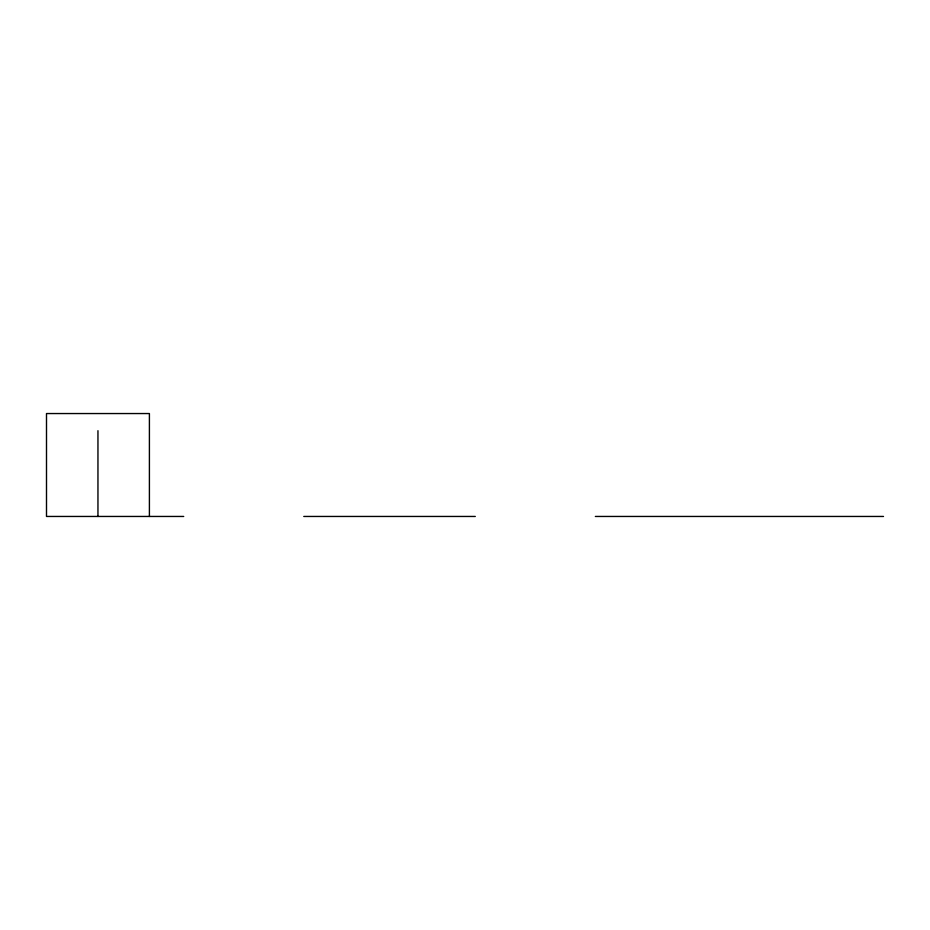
<?xml version="1.0" encoding="UTF-8"?>
<svg xmlns="http://www.w3.org/2000/svg" width="930" height="930" viewBox="0 0 930 930"><rect width="100%" height="100%" fill="white"/><g stroke="black" fill="none" stroke-linecap="round" stroke-linejoin="round"><path stroke-width="1.4" d="M183.71 516.452L46.5 516.452L46.5 413.548L149.405 413.548L149.405 516.452M303.773 516.452L475.288 516.452M595.351 516.452L883.5 516.452M97.952 430.695L97.952 516.452"/></g></svg>
